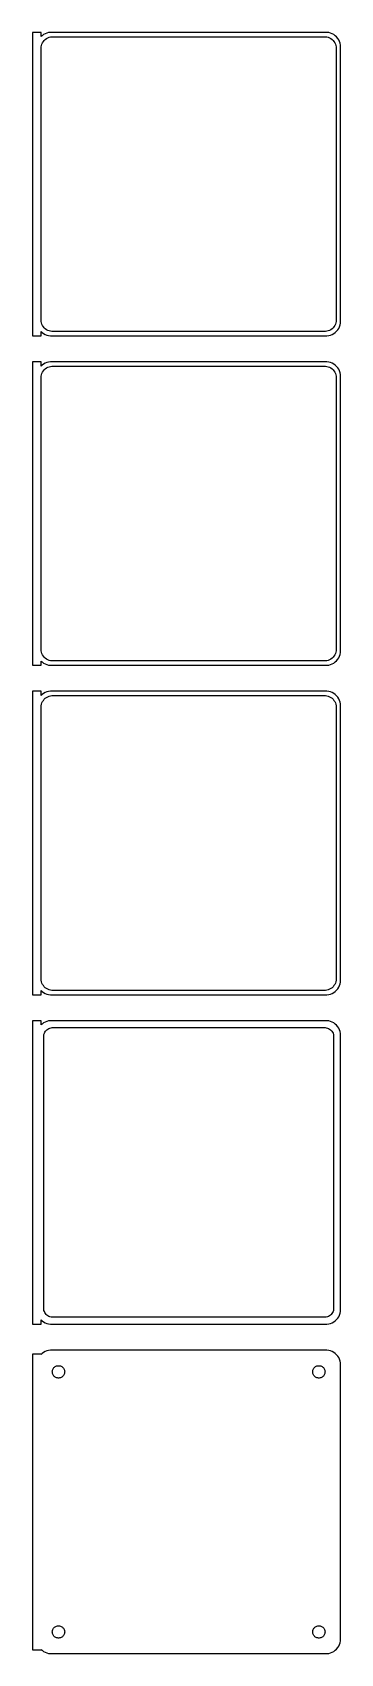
# Model space of a CAD drawing. Header units: metres. Extents: x -54 to 52, y 518 to 1078.
import ezdxf

# ---------------------------------------------------------------- set-up
doc = ezdxf.new("R2010")
doc.units = ezdxf.units.M

msp = doc.modelspace()

# ---------------------------------------------------------------- linework, layer by layer
for p, q in [((-51, 1078.49), (-54, 1078.49)), ((-54, 1078.49), (-54, 973.51)), ((-51, 1077.06), (-51, 1078.49)), ((-50.6871, 1077.35), (-51, 1077.06)), ((-50.1791, 1077.72), (-50.6871, 1077.35)), ((-49.6289, 1078.02), (-50.1791, 1077.72)), ((-49.0451, 1078.26), (-49.6289, 1078.02)), ((-48.4369, 1078.41), (-49.0451, 1078.26)), ((-47.8139, 1078.49), (-48.4369, 1078.41)), ((47.8139, 1078.49), (-47.8139, 1078.49)), ((48.4369, 1078.41), (47.8139, 1078.49)), ((49.0451, 1078.26), (48.4369, 1078.41)), ((49.6289, 1078.02), (49.0451, 1078.26)), ((50.1791, 1077.72), (49.6289, 1078.02)), ((50.6871, 1077.35), (50.1791, 1077.72)), ((51.1448, 1076.92), (50.6871, 1077.35)), ((-51, 1073), (-50.9685, 1073.5)), ((-51, 979), (-51, 1073)), ((-50.9685, 1073.5), (-50.8743, 1073.99)), ((-50.8743, 1073.99), (-50.7191, 1074.47)), ((-50.7191, 1074.47), (-50.5052, 1074.93)), ((-50.5052, 1074.93), (-50.2361, 1075.35)), ((-50.2361, 1075.35), (-49.9159, 1075.74)), ((-49.9159, 1075.74), (-49.5497, 1076.08)), ((-49.5497, 1076.08), (-49.1433, 1076.38)), ((-49.1433, 1076.38), (-48.7031, 1076.62)), ((-48.7031, 1076.62), (-48.2361, 1076.8)), ((-48.2361, 1076.8), (-47.7495, 1076.93)), ((-47.7495, 1076.93), (-47.2512, 1076.99)), ((-47.2512, 1076.99), (47.2512, 1076.99)), ((47.2512, 1076.99), (47.7495, 1076.93)), ((47.7495, 1076.93), (48.2361, 1076.8)), ((48.2361, 1076.8), (48.7031, 1076.62)), ((48.7031, 1076.62), (49.1433, 1076.38)), ((49.1433, 1076.38), (49.5497, 1076.08)), ((49.5497, 1076.08), (49.9159, 1075.74)), ((49.9159, 1075.74), (50.2361, 1075.35)), ((50.2361, 1075.35), (50.5052, 1074.93)), ((50.5052, 1074.93), (50.7191, 1074.47)), ((50.7191, 1074.47), (50.8743, 1073.99)), ((50.8743, 1073.99), (50.9685, 1073.5)), ((50.9685, 1073.5), (51, 1073)), ((51, 1073), (51, 979)), ((51.5451, 1076.44), (51.1448, 1076.92)), ((51.8815, 1075.91), (51.5451, 1076.44)), ((52.1489, 1075.34), (51.8815, 1075.91)), ((52.3429, 1074.74), (52.1489, 1075.34)), ((52.4606, 1074.13), (52.3429, 1074.74)), ((52.5, 1073.5), (52.4606, 1074.13)), ((52.5, 978.5), (52.5, 1073.5)), ((-50.9685, 978.499), (-51, 979)), ((-50.8743, 978.005), (-50.9685, 978.499)), ((-50.7191, 977.528), (-50.8743, 978.005)), ((-50.5052, 977.073), (-50.7191, 977.528)), ((-50.2361, 976.649), (-50.5052, 977.073)), ((-49.9159, 976.262), (-50.2361, 976.649)), ((-49.5497, 975.918), (-49.9159, 976.262)), ((49.9159, 976.262), (49.5497, 975.918)), ((50.2361, 976.649), (49.9159, 976.262)), ((50.5052, 977.073), (50.2361, 976.649)), ((50.7191, 977.528), (50.5052, 977.073)), ((50.8743, 978.005), (50.7191, 977.528)), ((50.9685, 978.499), (50.8743, 978.005)), ((51, 979), (50.9685, 978.499)), ((51.8815, 976.091), (52.1489, 976.659)), ((52.1489, 976.659), (52.3429, 977.257)), ((52.3429, 977.257), (52.4606, 977.873)), ((52.4606, 977.873), (52.5, 978.5)), ((-54, 973.51), (-51, 973.51)), ((-51, 974.941), (-50.6871, 974.647)), ((-51, 973.51), (-51, 974.941)), ((-50.6871, 974.647), (-50.1791, 974.278)), ((-50.1791, 974.278), (-49.6289, 973.976)), ((-49.6289, 973.976), (-49.0451, 973.745)), ((-49.1433, 975.623), (-49.5497, 975.918)), ((-48.7031, 975.381), (-49.1433, 975.623)), ((-49.0451, 973.745), (-48.4369, 973.589)), ((-48.2361, 975.196), (-48.7031, 975.381)), ((-48.4369, 973.589), (-47.8139, 973.51)), ((-47.7495, 975.071), (-48.2361, 975.196)), ((-47.8139, 973.51), (47.8139, 973.51)), ((-47.2512, 975.008), (-47.7495, 975.071)), ((47.2512, 975.008), (-47.2512, 975.008)), ((47.7495, 975.071), (47.2512, 975.008)), ((48.2361, 975.196), (47.7495, 975.071)), ((47.8139, 973.51), (48.4369, 973.589)), ((48.7031, 975.381), (48.2361, 975.196)), ((48.4369, 973.589), (49.0451, 973.745)), ((49.1433, 975.623), (48.7031, 975.381)), ((49.0451, 973.745), (49.6289, 973.976)), ((49.5497, 975.918), (49.1433, 975.623)), ((49.6289, 973.976), (50.1791, 974.278)), ((50.1791, 974.278), (50.6871, 974.647)), ((50.6871, 974.647), (51.1448, 975.077)), ((51.1448, 975.077), (51.5451, 975.561)), ((51.5451, 975.561), (51.8815, 976.091)), ((-51, 964.49), (-54, 964.49)), ((-54, 964.49), (-54, 859.51)), ((-51, 963.059), (-51, 964.49)), ((-50.6871, 963.353), (-51, 963.059)), ((-51, 959), (-50.9685, 959.501)), ((-50.9685, 959.501), (-50.8743, 959.995)), ((-50.8743, 959.995), (-50.7191, 960.472)), ((-50.7191, 960.472), (-50.5052, 960.927)), ((-50.1791, 963.722), (-50.6871, 963.353)), ((-50.5052, 960.927), (-50.2361, 961.351)), ((-50.2361, 961.351), (-49.9159, 961.738)), ((-49.6289, 964.024), (-50.1791, 963.722)), ((-49.9159, 961.738), (-49.5497, 962.082)), ((-49.0451, 964.255), (-49.6289, 964.024)), ((-49.5497, 962.082), (-49.1433, 962.377)), ((-49.1433, 962.377), (-48.7031, 962.619)), ((-48.4369, 964.411), (-49.0451, 964.255)), ((-48.7031, 962.619), (-48.2361, 962.804)), ((-47.8139, 964.49), (-48.4369, 964.411)), ((-48.2361, 962.804), (-47.7495, 962.929)), ((47.8139, 964.49), (-47.8139, 964.49)), ((-47.7495, 962.929), (-47.2512, 962.992)), ((-47.2512, 962.992), (47.2512, 962.992)), ((47.2512, 962.992), (47.7495, 962.929)), ((47.7495, 962.929), (48.2361, 962.804)), ((48.4369, 964.411), (47.8139, 964.49)), ((48.2361, 962.804), (48.7031, 962.619)), ((49.0451, 964.255), (48.4369, 964.411)), ((48.7031, 962.619), (49.1433, 962.377)), ((49.6289, 964.024), (49.0451, 964.255)), ((49.1433, 962.377), (49.5497, 962.082)), ((49.5497, 962.082), (49.9159, 961.738)), ((50.1791, 963.722), (49.6289, 964.024)), ((49.9159, 961.738), (50.2361, 961.351)), ((50.6871, 963.353), (50.1791, 963.722)), ((50.2361, 961.351), (50.5052, 960.927)), ((50.5052, 960.927), (50.7191, 960.472)), ((51.1448, 962.923), (50.6871, 963.353)), ((50.7191, 960.472), (50.8743, 959.995)), ((50.8743, 959.995), (50.9685, 959.501)), ((50.9685, 959.501), (51, 959)), ((51.5451, 962.439), (51.1448, 962.923)), ((51.8815, 961.909), (51.5451, 962.439)), ((52.1489, 961.341), (51.8815, 961.909)), ((52.3429, 960.743), (52.1489, 961.341)), ((52.4606, 960.127), (52.3429, 960.743)), ((52.5, 959.5), (52.4606, 960.127)), ((52.5, 864.5), (52.5, 959.5)), ((-51, 865), (-51, 959)), ((51, 959), (51, 865)), ((-50.9685, 864.499), (-51, 865)), ((-50.8743, 864.005), (-50.9685, 864.499)), ((-50.7191, 863.528), (-50.8743, 864.005)), ((50.8743, 864.005), (50.7191, 863.528)), ((50.9685, 864.499), (50.8743, 864.005)), ((51, 865), (50.9685, 864.499)), ((52.4606, 863.873), (52.5, 864.5)), ((-54, 859.51), (-51, 859.51)), ((-51, 860.941), (-50.6871, 860.647)), ((-51, 859.51), (-51, 860.941)), ((-50.5052, 863.073), (-50.7191, 863.528)), ((-50.6871, 860.647), (-50.1791, 860.278)), ((-50.2361, 862.649), (-50.5052, 863.073)), ((-49.9159, 862.262), (-50.2361, 862.649)), ((-50.1791, 860.278), (-49.6289, 859.976)), ((-49.5497, 861.918), (-49.9159, 862.262)), ((-49.6289, 859.976), (-49.0451, 859.745)), ((-49.1433, 861.623), (-49.5497, 861.918)), ((-48.7031, 861.381), (-49.1433, 861.623)), ((-49.0451, 859.745), (-48.4369, 859.589)), ((-48.2361, 861.196), (-48.7031, 861.381)), ((-48.4369, 859.589), (-47.8139, 859.51)), ((-47.7495, 861.071), (-48.2361, 861.196)), ((-47.8139, 859.51), (47.8139, 859.51)), ((-47.2512, 861.008), (-47.7495, 861.071)), ((47.2512, 861.008), (-47.2512, 861.008)), ((47.7495, 861.071), (47.2512, 861.008)), ((48.2361, 861.196), (47.7495, 861.071)), ((47.8139, 859.51), (48.4369, 859.589)), ((48.7031, 861.381), (48.2361, 861.196)), ((48.4369, 859.589), (49.0451, 859.745)), ((49.1433, 861.623), (48.7031, 861.381)), ((49.0451, 859.745), (49.6289, 859.976)), ((49.5497, 861.918), (49.1433, 861.623)), ((49.9159, 862.262), (49.5497, 861.918)), ((49.6289, 859.976), (50.1791, 860.278)), ((50.2361, 862.649), (49.9159, 862.262)), ((50.1791, 860.278), (50.6871, 860.647)), ((50.5052, 863.073), (50.2361, 862.649)), ((50.7191, 863.528), (50.5052, 863.073)), ((50.6871, 860.647), (51.1448, 861.077)), ((51.1448, 861.077), (51.5451, 861.561)), ((51.5451, 861.561), (51.8815, 862.091)), ((51.8815, 862.091), (52.1489, 862.659)), ((52.1489, 862.659), (52.3429, 863.257)), ((52.3429, 863.257), (52.4606, 863.873)), ((-51, 850.49), (-54, 850.49)), ((-54, 850.49), (-54, 745.51)), ((-51, 849.059), (-51, 850.49)), ((-50.6871, 849.353), (-51, 849.059)), ((-50.1791, 849.722), (-50.6871, 849.353)), ((-50.5052, 846.927), (-50.2361, 847.351)), ((-50.2361, 847.351), (-49.9159, 847.738)), ((-49.6289, 850.024), (-50.1791, 849.722)), ((-49.9159, 847.738), (-49.5497, 848.082)), ((-49.0451, 850.255), (-49.6289, 850.024)), ((-49.5497, 848.082), (-49.1433, 848.377)), ((-49.1433, 848.377), (-48.7031, 848.619)), ((-48.4369, 850.411), (-49.0451, 850.255)), ((-48.7031, 848.619), (-48.2361, 848.804)), ((-47.8139, 850.49), (-48.4369, 850.411)), ((-48.2361, 848.804), (-47.7495, 848.929)), ((47.8139, 850.49), (-47.8139, 850.49)), ((-47.7495, 848.929), (-47.2512, 848.992)), ((-47.2512, 848.992), (47.2512, 848.992)), ((47.2512, 848.992), (47.7495, 848.929)), ((47.7495, 848.929), (48.2361, 848.804)), ((48.4369, 850.411), (47.8139, 850.49)), ((48.2361, 848.804), (48.7031, 848.619)), ((49.0451, 850.255), (48.4369, 850.411)), ((48.7031, 848.619), (49.1433, 848.377)), ((49.6289, 850.024), (49.0451, 850.255)), ((49.1433, 848.377), (49.5497, 848.082)), ((49.5497, 848.082), (49.9159, 847.738)), ((50.1791, 849.722), (49.6289, 850.024)), ((49.9159, 847.738), (50.2361, 847.351)), ((50.6871, 849.353), (50.1791, 849.722)), ((50.2361, 847.351), (50.5052, 846.927)), ((51.1448, 848.923), (50.6871, 849.353)), ((51.5451, 848.439), (51.1448, 848.923)), ((51.8815, 847.909), (51.5451, 848.439)), ((52.1489, 847.341), (51.8815, 847.909)), ((52.3429, 846.743), (52.1489, 847.341)), ((-51, 845), (-50.9685, 845.501)), ((-51, 751), (-51, 845)), ((-50.9685, 845.501), (-50.8743, 845.995)), ((-50.8743, 845.995), (-50.7191, 846.472)), ((-50.7191, 846.472), (-50.5052, 846.927)), ((50.5052, 846.927), (50.7191, 846.472)), ((50.7191, 846.472), (50.8743, 845.995)), ((50.8743, 845.995), (50.9685, 845.501)), ((50.9685, 845.501), (51, 845)), ((51, 845), (51, 751)), ((52.4606, 846.127), (52.3429, 846.743)), ((52.5, 845.5), (52.4606, 846.127)), ((52.5, 750.5), (52.5, 845.5)), ((-50.9685, 750.499), (-51, 751)), ((-51, 746.941), (-50.6871, 746.647)), ((-51, 745.51), (-51, 746.941)), ((-50.8743, 750.005), (-50.9685, 750.499)), ((-50.7191, 749.528), (-50.8743, 750.005)), ((-50.5052, 749.073), (-50.7191, 749.528)), ((-50.6871, 746.647), (-50.1791, 746.278)), ((-50.2361, 748.649), (-50.5052, 749.073)), ((-49.9159, 748.262), (-50.2361, 748.649)), ((-50.1791, 746.278), (-49.6289, 745.976)), ((-49.5497, 747.918), (-49.9159, 748.262)), ((-49.1433, 747.623), (-49.5497, 747.918)), ((-48.7031, 747.381), (-49.1433, 747.623)), ((-48.2361, 747.196), (-48.7031, 747.381)), ((-47.7495, 747.071), (-48.2361, 747.196)), ((-47.2512, 747.008), (-47.7495, 747.071)), ((47.2512, 747.008), (-47.2512, 747.008)), ((47.7495, 747.071), (47.2512, 747.008)), ((48.2361, 747.196), (47.7495, 747.071)), ((48.7031, 747.381), (48.2361, 747.196)), ((49.1433, 747.623), (48.7031, 747.381)), ((49.5497, 747.918), (49.1433, 747.623)), ((49.9159, 748.262), (49.5497, 747.918)), ((49.6289, 745.976), (50.1791, 746.278)), ((50.2361, 748.649), (49.9159, 748.262)), ((50.1791, 746.278), (50.6871, 746.647)), ((50.5052, 749.073), (50.2361, 748.649)), ((50.7191, 749.528), (50.5052, 749.073)), ((50.6871, 746.647), (51.1448, 747.077)), ((50.8743, 750.005), (50.7191, 749.528)), ((50.9685, 750.499), (50.8743, 750.005)), ((51, 751), (50.9685, 750.499)), ((51.1448, 747.077), (51.5451, 747.561)), ((51.5451, 747.561), (51.8815, 748.091)), ((51.8815, 748.091), (52.1489, 748.659)), ((52.1489, 748.659), (52.3429, 749.257)), ((52.3429, 749.257), (52.4606, 749.873)), ((52.4606, 749.873), (52.5, 750.5)), ((-54, 745.51), (-51, 745.51)), ((-49.6289, 745.976), (-49.0451, 745.745)), ((-49.0451, 745.745), (-48.4369, 745.589)), ((-48.4369, 745.589), (-47.8139, 745.51)), ((-47.8139, 745.51), (47.8139, 745.51)), ((47.8139, 745.51), (48.4369, 745.589)), ((48.4369, 745.589), (49.0451, 745.745)), ((49.0451, 745.745), (49.6289, 745.976)), ((-51, 736.479), (-54, 736.479)), ((-54, 736.479), (-54, 631.521)), ((-51, 735.059), (-51, 736.479)), ((-50.6871, 735.353), (-51, 735.059)), ((-50.1791, 735.722), (-50.6871, 735.353)), ((-49.6289, 736.024), (-50.1791, 735.722)), ((-49.0451, 736.255), (-49.6289, 736.024)), ((-48.4369, 736.411), (-49.0451, 736.255)), ((-47.8139, 736.49), (-48.4369, 736.411)), ((47.8139, 736.49), (-47.8139, 736.49)), ((48.4369, 736.411), (47.8139, 736.49)), ((49.0451, 736.255), (48.4369, 736.411)), ((49.6289, 736.024), (49.0451, 736.255)), ((50.1791, 735.722), (49.6289, 736.024)), ((50.6871, 735.353), (50.1791, 735.722)), ((51.1448, 734.923), (50.6871, 735.353)), ((51.5451, 734.439), (51.1448, 734.923)), ((-50.1129, 731), (-50.0884, 731.39)), ((-50.1129, 637), (-50.1129, 731)), ((-50.0884, 731.39), (-50.0151, 731.774)), ((-50.0151, 731.774), (-49.8943, 732.146)), ((-49.8943, 732.146), (-49.7279, 732.5)), ((-49.7279, 732.5), (-49.5184, 732.83)), ((-49.5184, 732.83), (-49.2692, 733.131)), ((-49.2692, 733.131), (-48.9842, 733.399)), ((-48.9842, 733.399), (-48.668, 733.628)), ((-48.668, 733.628), (-48.3254, 733.817)), ((-48.3254, 733.817), (-47.9619, 733.961)), ((-47.9619, 733.961), (-47.5833, 734.058)), ((-47.5833, 734.058), (-47.1954, 734.107)), ((-47.1954, 734.107), (47.1954, 734.107)), ((47.1954, 734.107), (47.5833, 734.058)), ((47.5833, 734.058), (47.9619, 733.961)), ((47.9619, 733.961), (48.3254, 733.817)), ((48.3254, 733.817), (48.668, 733.628)), ((48.668, 733.628), (48.9842, 733.399)), ((48.9842, 733.399), (49.2692, 733.131)), ((49.2692, 733.131), (49.5184, 732.83)), ((49.5184, 732.83), (49.7279, 732.5)), ((49.7279, 732.5), (49.8943, 732.146)), ((49.8943, 732.146), (50.0151, 731.774)), ((50.0151, 731.774), (50.0884, 731.39)), ((50.0884, 731.39), (50.1129, 731)), ((50.1129, 731), (50.1129, 637)), ((51.8815, 733.909), (51.5451, 734.439)), ((52.1489, 733.341), (51.8815, 733.909)), ((52.3429, 732.743), (52.1489, 733.341)), ((52.4606, 732.127), (52.3429, 732.743)), ((52.5, 731.5), (52.4606, 732.127)), ((52.5, 636.5), (52.5, 731.5)), ((-50.0884, 636.61), (-50.1129, 637)), ((-50.0151, 636.226), (-50.0884, 636.61)), ((-49.8943, 635.854), (-50.0151, 636.226)), ((-49.7279, 635.5), (-49.8943, 635.854)), ((-49.5184, 635.17), (-49.7279, 635.5)), ((-49.2692, 634.869), (-49.5184, 635.17)), ((-48.9842, 634.601), (-49.2692, 634.869)), ((-48.668, 634.372), (-48.9842, 634.601)), ((-48.3254, 634.183), (-48.668, 634.372)), ((-47.9619, 634.039), (-48.3254, 634.183)), ((-47.5833, 633.942), (-47.9619, 634.039)), ((-47.1954, 633.893), (-47.5833, 633.942)), ((47.5833, 633.942), (47.1954, 633.893)), ((47.9619, 634.039), (47.5833, 633.942)), ((48.3254, 634.183), (47.9619, 634.039)), ((48.668, 634.372), (48.3254, 634.183)), ((48.9842, 634.601), (48.668, 634.372)), ((49.2692, 634.869), (48.9842, 634.601)), ((49.5184, 635.17), (49.2692, 634.869)), ((49.7279, 635.5), (49.5184, 635.17)), ((49.8943, 635.854), (49.7279, 635.5)), ((50.0151, 636.226), (49.8943, 635.854)), ((50.0884, 636.61), (50.0151, 636.226)), ((50.1129, 637), (50.0884, 636.61)), ((51.5451, 633.561), (51.8815, 634.091)), ((51.8815, 634.091), (52.1489, 634.659)), ((52.1489, 634.659), (52.3429, 635.257)), ((52.3429, 635.257), (52.4606, 635.873)), ((52.4606, 635.873), (52.5, 636.5)), ((-54, 631.521), (-51, 631.521)), ((-51, 631.521), (-51, 632.941)), ((-51, 632.941), (-50.6871, 632.647)), ((-50.6871, 632.647), (-50.1791, 632.278)), ((-50.1791, 632.278), (-49.6289, 631.976)), ((-49.6289, 631.976), (-49.0451, 631.745)), ((-49.0451, 631.745), (-48.4369, 631.589)), ((-48.4369, 631.589), (-47.8139, 631.51)), ((-47.8139, 631.51), (47.8139, 631.51)), ((47.1954, 633.893), (-47.1954, 633.893)), ((47.8139, 631.51), (48.4369, 631.589)), ((48.4369, 631.589), (49.0451, 631.745)), ((49.0451, 631.745), (49.6289, 631.976)), ((49.6289, 631.976), (50.1791, 632.278)), ((50.1791, 632.278), (50.6871, 632.647)), ((50.6871, 632.647), (51.1448, 633.077)), ((51.1448, 633.077), (51.5451, 633.561)), ((-51, 621.153), (-54, 621.153)), ((-54, 621.153), (-54, 518.847)), ((-50.6871, 621.353), (-51, 621.059)), ((-51, 621.059), (-51, 621.153)), ((-50.1791, 621.722), (-50.6871, 621.353)), ((-49.6289, 622.024), (-50.1791, 621.722)), ((-49.0451, 622.255), (-49.6289, 622.024)), ((-48.4369, 622.411), (-49.0451, 622.255)), ((-47.8139, 622.49), (-48.4369, 622.411)), ((47.8139, 622.49), (-47.8139, 622.49)), ((-45.6598, 617.031), (-45.4001, 617.097)), ((-45.4001, 617.097), (-45.1341, 617.131)), ((-45.1341, 617.131), (-44.8659, 617.131)), ((-44.8659, 617.131), (-44.5999, 617.097)), ((-44.5999, 617.097), (-44.3401, 617.031)), ((44.3401, 617.031), (44.5999, 617.097)), ((44.5999, 617.097), (44.8659, 617.131)), ((44.8659, 617.131), (45.1341, 617.131)), ((45.1341, 617.131), (45.4001, 617.097)), ((45.4001, 617.097), (45.6598, 617.031)), ((48.4369, 622.411), (47.8139, 622.49)), ((49.0451, 622.255), (48.4369, 622.411)), ((49.6289, 622.024), (49.0451, 622.255)), ((50.1791, 621.722), (49.6289, 622.024)), ((50.6871, 621.353), (50.1791, 621.722)), ((51.1448, 620.923), (50.6871, 621.353)), ((51.5451, 620.439), (51.1448, 620.923)), ((51.8815, 619.909), (51.5451, 620.439)), ((52.1489, 619.341), (51.8815, 619.909)), ((52.3429, 618.743), (52.1489, 619.341)), ((52.4606, 618.127), (52.3429, 618.743)), ((52.5, 617.5), (52.4606, 618.127)), ((52.5, 522.5), (52.5, 617.5)), ((-47.1353, 615), (-47.1185, 615.268)), ((-47.1185, 614.732), (-47.1353, 615)), ((-47.1185, 615.268), (-47.0682, 615.531)), ((-47.0682, 614.469), (-47.1185, 614.732)), ((-47.0682, 615.531), (-46.9853, 615.786)), ((-46.9853, 614.214), (-47.0682, 614.469)), ((-46.9853, 615.786), (-46.8712, 616.029)), ((-46.8712, 613.971), (-46.9853, 614.214)), ((-46.8712, 616.029), (-46.7275, 616.255)), ((-46.7275, 613.745), (-46.8712, 613.971)), ((-46.7275, 616.255), (-46.5565, 616.462)), ((-46.5565, 613.538), (-46.7275, 613.745)), ((-46.5565, 616.462), (-46.3611, 616.645)), ((-46.3611, 613.355), (-46.5565, 613.538)), ((-46.3611, 616.645), (-46.1441, 616.803)), ((-46.1441, 613.197), (-46.3611, 613.355)), ((-46.1441, 616.803), (-45.9092, 616.932)), ((-45.9092, 613.068), (-46.1441, 613.197)), ((-45.9092, 616.932), (-45.6598, 617.031)), ((-45.6598, 612.969), (-45.9092, 613.068)), ((-45.4001, 612.903), (-45.6598, 612.969)), ((-45.1341, 612.869), (-45.4001, 612.903)), ((-44.8659, 612.869), (-45.1341, 612.869)), ((-44.5999, 612.903), (-44.8659, 612.869)), ((-44.3401, 612.969), (-44.5999, 612.903)), ((-44.3401, 617.031), (-44.0908, 616.932)), ((-44.0908, 613.068), (-44.3401, 612.969)), ((-44.0908, 616.932), (-43.8559, 616.803)), ((-43.8559, 613.197), (-44.0908, 613.068)), ((-43.8559, 616.803), (-43.6389, 616.645)), ((-43.6389, 613.355), (-43.8559, 613.197)), ((-43.6389, 616.645), (-43.4434, 616.462)), ((-43.4434, 613.538), (-43.6389, 613.355)), ((-43.4434, 616.462), (-43.2725, 616.255)), ((-43.2725, 613.745), (-43.4434, 613.538)), ((-43.2725, 616.255), (-43.1288, 616.029)), ((-43.1288, 613.971), (-43.2725, 613.745)), ((-43.1288, 616.029), (-43.0146, 615.786)), ((-43.0146, 614.214), (-43.1288, 613.971)), ((-43.0146, 615.786), (-42.9318, 615.531)), ((-42.9318, 614.469), (-43.0146, 614.214)), ((-42.9318, 615.531), (-42.8815, 615.268)), ((-42.8815, 614.732), (-42.9318, 614.469)), ((-42.8815, 615.268), (-42.8647, 615)), ((-42.8647, 615), (-42.8815, 614.732)), ((42.8647, 615), (42.8815, 615.268)), ((42.8815, 614.732), (42.8647, 615)), ((42.8815, 615.268), (42.9318, 615.531)), ((42.9318, 614.469), (42.8815, 614.732)), ((42.9318, 615.531), (43.0146, 615.786)), ((43.0146, 614.214), (42.9318, 614.469)), ((43.0146, 615.786), (43.1288, 616.029)), ((43.1288, 613.971), (43.0146, 614.214)), ((43.1288, 616.029), (43.2725, 616.255)), ((43.2725, 613.745), (43.1288, 613.971)), ((43.2725, 616.255), (43.4434, 616.462)), ((43.4434, 613.538), (43.2725, 613.745)), ((43.4434, 616.462), (43.6389, 616.645)), ((43.6389, 613.355), (43.4434, 613.538)), ((43.6389, 616.645), (43.8559, 616.803)), ((43.8559, 613.197), (43.6389, 613.355)), ((43.8559, 616.803), (44.0908, 616.932)), ((44.0908, 613.068), (43.8559, 613.197)), ((44.0908, 616.932), (44.3401, 617.031)), ((44.3401, 612.969), (44.0908, 613.068)), ((44.5999, 612.903), (44.3401, 612.969)), ((44.8659, 612.869), (44.5999, 612.903)), ((45.1341, 612.869), (44.8659, 612.869)), ((45.4001, 612.903), (45.1341, 612.869)), ((45.6598, 612.969), (45.4001, 612.903)), ((45.6598, 617.031), (45.9092, 616.932)), ((45.9092, 613.068), (45.6598, 612.969)), ((45.9092, 616.932), (46.1441, 616.803)), ((46.1441, 613.197), (45.9092, 613.068)), ((46.1441, 616.803), (46.3611, 616.645)), ((46.3611, 613.355), (46.1441, 613.197)), ((46.3611, 616.645), (46.5565, 616.462)), ((46.5565, 613.538), (46.3611, 613.355)), ((46.5565, 616.462), (46.7275, 616.255)), ((46.7275, 613.745), (46.5565, 613.538)), ((46.7275, 616.255), (46.8712, 616.029)), ((46.8712, 613.971), (46.7275, 613.745)), ((46.8712, 616.029), (46.9853, 615.786)), ((46.9853, 614.214), (46.8712, 613.971)), ((46.9853, 615.786), (47.0682, 615.531)), ((47.0682, 614.469), (46.9853, 614.214)), ((47.0682, 615.531), (47.1185, 615.268)), ((47.1185, 614.732), (47.0682, 614.469)), ((47.1185, 615.268), (47.1353, 615)), ((47.1353, 615), (47.1185, 614.732)), ((-47.1353, 525), (-47.1185, 525.268)), ((-47.1185, 524.732), (-47.1353, 525)), ((-47.1185, 525.268), (-47.0682, 525.531)), ((-47.0682, 524.469), (-47.1185, 524.732)), ((-47.0682, 525.531), (-46.9853, 525.786)), ((-46.9853, 524.214), (-47.0682, 524.469)), ((-46.9853, 525.786), (-46.8712, 526.029)), ((-46.8712, 523.971), (-46.9853, 524.214)), ((-46.8712, 526.029), (-46.7275, 526.255)), ((-46.7275, 523.745), (-46.8712, 523.971)), ((-46.7275, 526.255), (-46.5565, 526.462)), ((-46.5565, 523.538), (-46.7275, 523.745)), ((-46.5565, 526.462), (-46.3611, 526.645)), ((-46.3611, 523.355), (-46.5565, 523.538)), ((-46.3611, 526.645), (-46.1441, 526.803)), ((-46.1441, 523.197), (-46.3611, 523.355)), ((-46.1441, 526.803), (-45.9092, 526.932)), ((-45.9092, 523.068), (-46.1441, 523.197)), ((-45.9092, 526.932), (-45.6598, 527.031)), ((-45.6598, 522.969), (-45.9092, 523.068)), ((-45.6598, 527.031), (-45.4001, 527.097)), ((-45.4001, 522.903), (-45.6598, 522.969)), ((-45.4001, 527.097), (-45.1341, 527.131)), ((-45.1341, 522.869), (-45.4001, 522.903)), ((-45.1341, 527.131), (-44.8659, 527.131)), ((-44.8659, 522.869), (-45.1341, 522.869)), ((-44.8659, 527.131), (-44.5999, 527.097)), ((-44.5999, 522.903), (-44.8659, 522.869)), ((-44.5999, 527.097), (-44.3401, 527.031)), ((-44.3401, 522.969), (-44.5999, 522.903)), ((-44.3401, 527.031), (-44.0908, 526.932)), ((-44.0908, 523.068), (-44.3401, 522.969)), ((-44.0908, 526.932), (-43.8559, 526.803)), ((-43.8559, 523.197), (-44.0908, 523.068)), ((-43.8559, 526.803), (-43.6389, 526.645)), ((-43.6389, 523.355), (-43.8559, 523.197)), ((-43.6389, 526.645), (-43.4434, 526.462)), ((-43.4434, 523.538), (-43.6389, 523.355)), ((-43.4434, 526.462), (-43.2725, 526.255)), ((-43.2725, 523.745), (-43.4434, 523.538)), ((-43.2725, 526.255), (-43.1288, 526.029)), ((-43.1288, 523.971), (-43.2725, 523.745)), ((-43.1288, 526.029), (-43.0146, 525.786)), ((-43.0146, 524.214), (-43.1288, 523.971)), ((-43.0146, 525.786), (-42.9318, 525.531)), ((-42.9318, 524.469), (-43.0146, 524.214)), ((-42.9318, 525.531), (-42.8815, 525.268)), ((-42.8815, 524.732), (-42.9318, 524.469)), ((-42.8815, 525.268), (-42.8647, 525)), ((-42.8647, 525), (-42.8815, 524.732)), ((42.8647, 525), (42.8815, 525.268)), ((42.8815, 524.732), (42.8647, 525)), ((42.8815, 525.268), (42.9318, 525.531)), ((42.9318, 524.469), (42.8815, 524.732)), ((42.9318, 525.531), (43.0146, 525.786)), ((43.0146, 524.214), (42.9318, 524.469)), ((43.0146, 525.786), (43.1288, 526.029)), ((43.1288, 523.971), (43.0146, 524.214)), ((43.1288, 526.029), (43.2725, 526.255)), ((43.2725, 523.745), (43.1288, 523.971)), ((43.2725, 526.255), (43.4434, 526.462)), ((43.4434, 523.538), (43.2725, 523.745)), ((43.4434, 526.462), (43.6389, 526.645)), ((43.6389, 523.355), (43.4434, 523.538)), ((43.6389, 526.645), (43.8559, 526.803)), ((43.8559, 523.197), (43.6389, 523.355)), ((43.8559, 526.803), (44.0908, 526.932)), ((44.0908, 523.068), (43.8559, 523.197)), ((44.0908, 526.932), (44.3401, 527.031)), ((44.3401, 522.969), (44.0908, 523.068)), ((44.3401, 527.031), (44.5999, 527.097)), ((44.5999, 522.903), (44.3401, 522.969)), ((44.5999, 527.097), (44.8659, 527.131)), ((44.8659, 522.869), (44.5999, 522.903)), ((44.8659, 527.131), (45.1341, 527.131)), ((45.1341, 522.869), (44.8659, 522.869)), ((45.1341, 527.131), (45.4001, 527.097)), ((45.4001, 522.903), (45.1341, 522.869)), ((45.4001, 527.097), (45.6598, 527.031)), ((45.6598, 522.969), (45.4001, 522.903)), ((45.6598, 527.031), (45.9092, 526.932)), ((45.9092, 523.068), (45.6598, 522.969)), ((45.9092, 526.932), (46.1441, 526.803)), ((46.1441, 523.197), (45.9092, 523.068)), ((46.1441, 526.803), (46.3611, 526.645)), ((46.3611, 523.355), (46.1441, 523.197)), ((46.3611, 526.645), (46.5565, 526.462)), ((46.5565, 523.538), (46.3611, 523.355)), ((46.5565, 526.462), (46.7275, 526.255)), ((46.7275, 523.745), (46.5565, 523.538)), ((46.7275, 526.255), (46.8712, 526.029)), ((46.8712, 523.971), (46.7275, 523.745)), ((46.8712, 526.029), (46.9853, 525.786)), ((46.9853, 524.214), (46.8712, 523.971)), ((46.9853, 525.786), (47.0682, 525.531)), ((47.0682, 524.469), (46.9853, 524.214)), ((47.0682, 525.531), (47.1185, 525.268)), ((47.1185, 524.732), (47.0682, 524.469)), ((47.1185, 525.268), (47.1353, 525)), ((47.1353, 525), (47.1185, 524.732)), ((52.3429, 521.257), (52.4606, 521.873)), ((52.4606, 521.873), (52.5, 522.5)), ((-54, 518.847), (-51, 518.847)), ((-51, 518.847), (-51, 518.941)), ((-51, 518.941), (-50.6871, 518.647)), ((-50.6871, 518.647), (-50.1791, 518.278)), ((-50.1791, 518.278), (-49.6289, 517.976)), ((-49.6289, 517.976), (-49.0451, 517.745)), ((-49.0451, 517.745), (-48.4369, 517.589)), ((-48.4369, 517.589), (-47.8139, 517.51)), ((-47.8139, 517.51), (47.8139, 517.51)), ((47.8139, 517.51), (48.4369, 517.589)), ((48.4369, 517.589), (49.0451, 517.745)), ((49.0451, 517.745), (49.6289, 517.976)), ((49.6289, 517.976), (50.1791, 518.278)), ((50.1791, 518.278), (50.6871, 518.647)), ((50.6871, 518.647), (51.1448, 519.077)), ((51.1448, 519.077), (51.5451, 519.561)), ((51.5451, 519.561), (51.8815, 520.091)), ((51.8815, 520.091), (52.1489, 520.659)), ((52.1489, 520.659), (52.3429, 521.257))]:
    msp.add_line(p, q)

doc.saveas('drawing.dxf')
